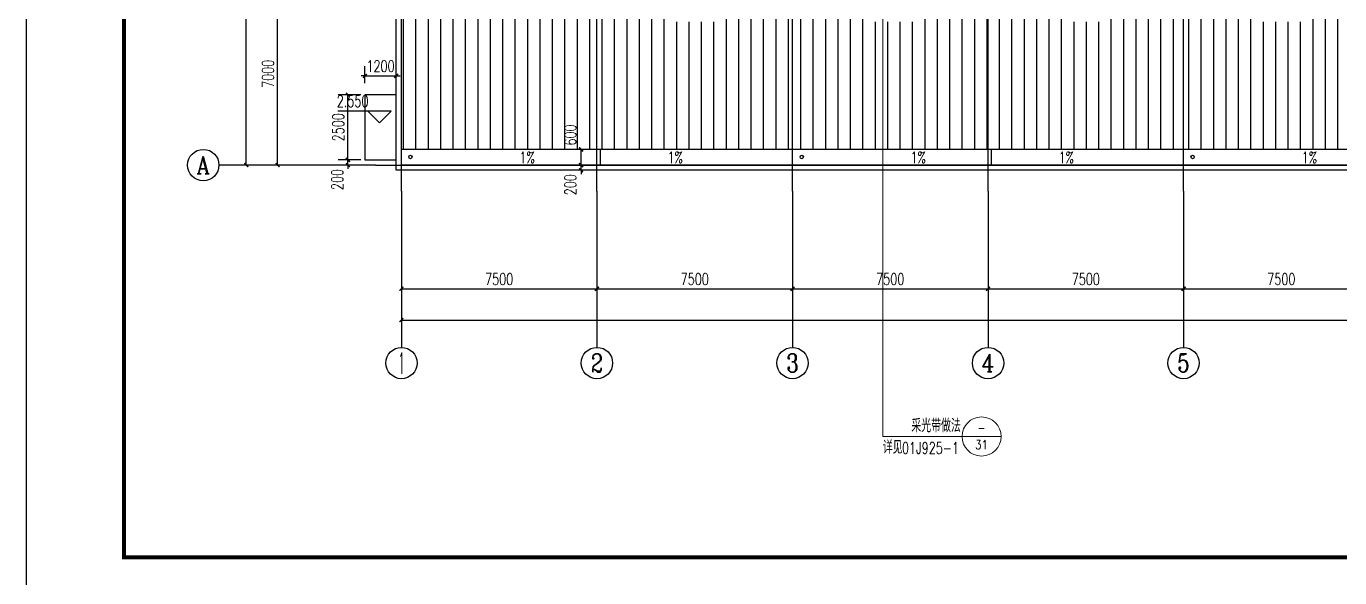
# Model space of a CAD drawing. Extents: x 962303 to 1579583, y -174742 to 224716.
# Drawn here: x 1334333 to 1384713, y 14971 to 36142 of the extents above; entities that cross this region are included whole.
import ezdxf
from ezdxf.enums import TextEntityAlignment as Align

# ---------------------------------------------------------------- set-up
doc = ezdxf.new("R2010")
doc.units = 0
doc.header["$LTSCALE"] = 1000
doc.header["$MEASUREMENT"] = 0
for name, color, linetype in [('AXIS', 3, 'Continuous'), ('AXIS_TEXT', 7, 'Continuous'), ('DIM_ELEV', 3, 'Continuous'), ('DIM_SYMB', 3, 'Continuous'), ('DOTE', 1, 'Continuous'), ('PUB_DIM', 3, 'Continuous'), ('PUB_TEXT', 7, 'Continuous'), ('PUB_TITLE', 4, 'Continuous')]:
    doc.layers.add(name, color=color, linetype=linetype)
doc.layers.add('DIM_IDEN', color=3, linetype='Continuous', lineweight=0)
doc.styles.add('_TCH_AXIS', font='COMPLEX', dxfattribs={"bigfont": 'GBCBIG'})
doc.styles.add('_TCH_DIM', font='SIMPLEX', dxfattribs={"bigfont": 'GBCBIG'})
doc.styles.add('_TCH_DIM_T3', font='SIMPLEX', dxfattribs={"width": 0.705882, "bigfont": 'GBCBIG'})
doc.styles.add('_TCH_LABEL', font='COMPLEX', dxfattribs={"bigfont": 'GBCBIG'})
doc.styles.add('COMPLEX', font='COMPLEX')
doc.dimstyles.new('_TCH_ARCH&&150', dxfattribs={"dimtxt": 446.25, "dimasz": 150, "dimexe": 375, "dimexo": 450, "dimgap": 150, "dimtad": 1, "dimdec": 0, "dimzin": 0, "dimdsep": 46, "dimtxsty": '_TCH_DIM_T3', "dimblk": 'ARCHTICK', "dimcen": 0.09, "dimclrt": 7, "dimazin": 2, "dimtfac": 1, "dimtdec": 0, "dimtix": 1, "dimtmove": 2, "dimatfit": 3, "dimfxl": 0, "dimtolj": 1, "dimtzin": 0, "dimarcsym": 0})
pattern_1 = [(90, (747777.7, 33526), (-476.25, 3e-14), [])]

# ---------------------------------------------------------------- blocks, each defined once
blk = doc.blocks.new('_ArchTick')
at = {"color": 0, "linetype": 'ByBlock', "const_width": 0.4}
blk.add_lwpolyline([(-0.5, -0.5), (0.5, 0.5)], dxfattribs=at)
blk = doc.blocks.new('*D112')
at = {"layer": 'Defpoints', "color": 0}
for p in [(1355616, 30813), (1356542, 30813), (1356542, 30613)]:
    blk.add_point(p, dxfattribs=at)
at = {"layer": 'PUB_DIM', "color": 0, "lineweight": -2}
for p, q in [((1356092, 30813), (1355241, 30813)), ((1355616, 30813), (1355616, 30963)), ((1355616, 30613), (1355616, 30813)), ((1356092, 30613), (1355241, 30613)), ((1355616, 30613), (1355616, 30463))]:
    blk.add_line(p, q, dxfattribs=at)
at = {"layer": 'PUB_DIM', "color": 0, "lineweight": -2, "xscale": 150, "yscale": 150, "zscale": 150}
for p, rotation in [((1355616, 30813), 270), ((1355616, 30613), 90)]:
    blk.add_blockref('_ArchTick', p, dxfattribs=dict(at, rotation=rotation))
at = {"layer": 'PUB_DIM', "color": 7, "insert": (1355204, 30058), "char_height": 446.2, "attachment_point": 5, "rotation": 90, "style": '_TCH_DIM_T3'}
blk.add_mtext('\\A1;200', dxfattribs=at)
blk = doc.blocks.new('*D113')
at = {"layer": 'Defpoints', "color": 0}
for p in [(1355616, 31413), (1356542, 31413), (1356542, 30813)]:
    blk.add_point(p, dxfattribs=at)
at = {"layer": 'PUB_DIM', "color": 0, "lineweight": -2}
for p, q in [((1356092, 31413), (1355241, 31413)), ((1355616, 30813), (1355616, 31413)), ((1356092, 30813), (1355241, 30813))]:
    blk.add_line(p, q, dxfattribs=at)
at = {"layer": 'PUB_DIM', "color": 0, "lineweight": -2, "xscale": 150, "yscale": 150, "zscale": 150}
for p, rotation in [((1355616, 31413), 90), ((1355616, 30813), 270)]:
    blk.add_blockref('_ArchTick', p, dxfattribs=dict(at, rotation=rotation))
at = {"layer": 'PUB_DIM', "color": 7, "insert": (1355204, 31968), "char_height": 446.2, "attachment_point": 5, "rotation": 90, "style": '_TCH_DIM_T3'}
blk.add_mtext('\\A1;600', dxfattribs=at)
blk = doc.blocks.new('*D203')
at = {"layer": 'Defpoints', "color": 0}
for p in [(1346672, 33513), (1347610, 33513), (1347610, 31013)]:
    blk.add_point(p, dxfattribs=at)
at = {"layer": 'PUB_DIM', "color": 0, "lineweight": -2}
for p, q in [((1347160, 33513), (1346297, 33513)), ((1346672, 31013), (1346672, 33513)), ((1347160, 31013), (1346297, 31013))]:
    blk.add_line(p, q, dxfattribs=at)
at = {"layer": 'PUB_DIM', "color": 0, "lineweight": -2, "xscale": 150, "yscale": 150, "zscale": 150}
for p, rotation in [((1346672, 33513), 90), ((1346672, 31013), 270)]:
    blk.add_blockref('_ArchTick', p, dxfattribs=dict(at, rotation=rotation))
at = {"layer": 'PUB_DIM', "color": 7, "insert": (1346299, 32263), "char_height": 446.2, "attachment_point": 5, "rotation": 90, "style": '_TCH_DIM_T3'}
blk.add_mtext('\\A1;2500', dxfattribs=at)
blk = doc.blocks.new('*D204')
at = {"layer": 'Defpoints', "color": 0}
for p in [(1346672, 31013), (1347610, 31013), (1347610, 30813)]:
    blk.add_point(p, dxfattribs=at)
at = {"layer": 'PUB_DIM', "color": 0, "lineweight": -2}
for p, q in [((1347160, 31013), (1346297, 31013)), ((1347160, 30813), (1346297, 30813)), ((1346672, 31013), (1346672, 31163)), ((1346672, 30813), (1346672, 31013)), ((1346672, 30813), (1346672, 30663))]:
    blk.add_line(p, q, dxfattribs=at)
at = {"layer": 'PUB_DIM', "color": 0, "lineweight": -2, "xscale": 150, "yscale": 150, "zscale": 150}
for p, rotation in [((1346672, 31013), 270), ((1346672, 30813), 90)]:
    blk.add_blockref('_ArchTick', p, dxfattribs=dict(at, rotation=rotation))
at = {"layer": 'PUB_DIM', "color": 7, "insert": (1346260, 30258), "char_height": 446.2, "attachment_point": 5, "rotation": 90, "style": '_TCH_DIM_T3'}
blk.add_mtext('\\A1;200', dxfattribs=at)
blk = doc.blocks.new('*D205')
at = {"layer": 'Defpoints', "color": 0}
for p in [(1348523, 34237), (1347323, 33513), (1348523, 33513)]:
    blk.add_point(p, dxfattribs=at)
at = {"layer": 'PUB_DIM', "color": 0, "lineweight": -2}
for p, q in [((1347323, 33963), (1347323, 34612)), ((1348523, 33963), (1348523, 34612)), ((1347323, 34237), (1347173, 34237)), ((1347323, 34237), (1348523, 34237)), ((1348523, 34237), (1348673, 34237))]:
    blk.add_line(p, q, dxfattribs=at)
at = {"layer": 'PUB_DIM', "color": 0, "lineweight": -2, "xscale": 150, "yscale": 150, "zscale": 150}
blk.add_blockref('_ArchTick', (1347323, 34237), dxfattribs=at)
at = {"layer": 'PUB_DIM', "color": 0, "lineweight": -2, "xscale": 150, "yscale": 150, "zscale": 150, "rotation": 180}
blk.add_blockref('_ArchTick', (1348523, 34237), dxfattribs=at)
at = {"layer": 'PUB_DIM', "color": 7, "insert": (1347923, 34610), "char_height": 446.2, "attachment_point": 5, "style": '_TCH_DIM_T3'}
blk.add_mtext('\\A1;1200', dxfattribs=at)
blk = doc.blocks.new('*D862')
at = {"layer": 'AXIS', "color": 0, "lineweight": -2}
for p, q in [((1347273, 37813), (1343598, 37813)), ((1343973, 30813), (1343973, 37813)), ((1347273, 30813), (1343598, 30813))]:
    blk.add_line(p, q, dxfattribs=at)
at = {"layer": 'Defpoints', "color": 0}
for p in [(1343973, 37813), (1347723, 37813), (1347723, 30813)]:
    blk.add_point(p, dxfattribs=at)
at = {"layer": 'AXIS', "color": 0, "lineweight": -2, "xscale": 150, "yscale": 150, "zscale": 150}
for p, rotation in [((1343973, 37813), 90), ((1343973, 30813), 270)]:
    blk.add_blockref('_ArchTick', p, dxfattribs=dict(at, rotation=rotation))
at = {"layer": 'AXIS', "color": 7, "insert": (1343600, 34313), "char_height": 446.2, "attachment_point": 5, "rotation": 90, "style": '_TCH_DIM_T3'}
blk.add_mtext('\\A1;7000', dxfattribs=at)
blk = doc.blocks.new('*D867')
at = {"layer": 'AXIS', "color": 0, "lineweight": -2}
for p, q in [((1347273, 65813), (1342398, 65813)), ((1342773, 30813), (1342773, 65813)), ((1347273, 30813), (1342398, 30813))]:
    blk.add_line(p, q, dxfattribs=at)
at = {"layer": 'Defpoints', "color": 0}
for p in [(1342773, 65813), (1347723, 65813), (1347723, 30813)]:
    blk.add_point(p, dxfattribs=at)
at = {"layer": 'AXIS', "color": 0, "lineweight": -2, "xscale": 150, "yscale": 150, "zscale": 150}
for p, rotation in [((1342773, 65813), 90), ((1342773, 30813), 270)]:
    blk.add_blockref('_ArchTick', p, dxfattribs=dict(at, rotation=rotation))
at = {"layer": 'AXIS', "color": 7, "insert": (1342400, 48313), "char_height": 446.2, "attachment_point": 5, "rotation": 90, "style": '_TCH_DIM_T3'}
blk.add_mtext('\\A1;35000', dxfattribs=at)
blk = doc.blocks.new('*D874')
at = {"layer": 'AXIS', "color": 0, "lineweight": -2}
for p, q in [((1348723, 29363), (1348723, 25688)), ((1356223, 29363), (1356223, 25688)), ((1348723, 26063), (1356223, 26063))]:
    blk.add_line(p, q, dxfattribs=at)
at = {"layer": 'Defpoints', "color": 0}
for p in [(1348723, 29813), (1356223, 29813), (1356223, 26063)]:
    blk.add_point(p, dxfattribs=at)
at = {"layer": 'AXIS', "color": 0, "lineweight": -2, "xscale": 150, "yscale": 150, "zscale": 150, "rotation": 180}
blk.add_blockref('_ArchTick', (1348723, 26063), dxfattribs=at)
at = {"layer": 'AXIS', "color": 0, "lineweight": -2, "xscale": 150, "yscale": 150, "zscale": 150}
blk.add_blockref('_ArchTick', (1356223, 26063), dxfattribs=at)
at = {"layer": 'AXIS', "color": 7, "insert": (1352473, 26436), "char_height": 446.2, "attachment_point": 5, "style": '_TCH_DIM_T3'}
blk.add_mtext('\\A1;7500', dxfattribs=at)
blk = doc.blocks.new('*D875')
at = {"layer": 'AXIS', "color": 0, "lineweight": -2}
for p, q in [((1356223, 29363), (1356223, 25688)), ((1363723, 29363), (1363723, 25688)), ((1356223, 26063), (1363723, 26063))]:
    blk.add_line(p, q, dxfattribs=at)
at = {"layer": 'Defpoints', "color": 0}
for p in [(1356223, 29813), (1363723, 29813), (1363723, 26063)]:
    blk.add_point(p, dxfattribs=at)
at = {"layer": 'AXIS', "color": 0, "lineweight": -2, "xscale": 150, "yscale": 150, "zscale": 150, "rotation": 180}
blk.add_blockref('_ArchTick', (1356223, 26063), dxfattribs=at)
at = {"layer": 'AXIS', "color": 0, "lineweight": -2, "xscale": 150, "yscale": 150, "zscale": 150}
blk.add_blockref('_ArchTick', (1363723, 26063), dxfattribs=at)
at = {"layer": 'AXIS', "color": 7, "insert": (1359973, 26436), "char_height": 446.2, "attachment_point": 5, "style": '_TCH_DIM_T3'}
blk.add_mtext('\\A1;7500', dxfattribs=at)
blk = doc.blocks.new('*D876')
at = {"layer": 'AXIS', "color": 0, "lineweight": -2}
for p, q in [((1363723, 29363), (1363723, 25688)), ((1371223, 29363), (1371223, 25688)), ((1363723, 26063), (1371223, 26063))]:
    blk.add_line(p, q, dxfattribs=at)
at = {"layer": 'Defpoints', "color": 0}
for p in [(1363723, 29813), (1371223, 29813), (1371223, 26063)]:
    blk.add_point(p, dxfattribs=at)
at = {"layer": 'AXIS', "color": 0, "lineweight": -2, "xscale": 150, "yscale": 150, "zscale": 150, "rotation": 180}
blk.add_blockref('_ArchTick', (1363723, 26063), dxfattribs=at)
at = {"layer": 'AXIS', "color": 0, "lineweight": -2, "xscale": 150, "yscale": 150, "zscale": 150}
blk.add_blockref('_ArchTick', (1371223, 26063), dxfattribs=at)
at = {"layer": 'AXIS', "color": 7, "insert": (1367473, 26436), "char_height": 446.2, "attachment_point": 5, "style": '_TCH_DIM_T3'}
blk.add_mtext('\\A1;7500', dxfattribs=at)
blk = doc.blocks.new('*D877')
at = {"layer": 'AXIS', "color": 0, "lineweight": -2}
for p, q in [((1371223, 29363), (1371223, 25688)), ((1378723, 29363), (1378723, 25688)), ((1371223, 26063), (1378723, 26063))]:
    blk.add_line(p, q, dxfattribs=at)
at = {"layer": 'Defpoints', "color": 0}
for p in [(1371223, 29813), (1378723, 29813), (1378723, 26063)]:
    blk.add_point(p, dxfattribs=at)
at = {"layer": 'AXIS', "color": 0, "lineweight": -2, "xscale": 150, "yscale": 150, "zscale": 150, "rotation": 180}
blk.add_blockref('_ArchTick', (1371223, 26063), dxfattribs=at)
at = {"layer": 'AXIS', "color": 0, "lineweight": -2, "xscale": 150, "yscale": 150, "zscale": 150}
blk.add_blockref('_ArchTick', (1378723, 26063), dxfattribs=at)
at = {"layer": 'AXIS', "color": 7, "insert": (1374973, 26436), "char_height": 446.2, "attachment_point": 5, "style": '_TCH_DIM_T3'}
blk.add_mtext('\\A1;7500', dxfattribs=at)
blk = doc.blocks.new('*D878')
at = {"layer": 'AXIS', "color": 0, "lineweight": -2}
for p, q in [((1378723, 29363), (1378723, 25688)), ((1386223, 29363), (1386223, 25688)), ((1378723, 26063), (1386223, 26063))]:
    blk.add_line(p, q, dxfattribs=at)
at = {"layer": 'Defpoints', "color": 0}
for p in [(1378723, 29813), (1386223, 29813), (1386223, 26063)]:
    blk.add_point(p, dxfattribs=at)
at = {"layer": 'AXIS', "color": 0, "lineweight": -2, "xscale": 150, "yscale": 150, "zscale": 150, "rotation": 180}
blk.add_blockref('_ArchTick', (1378723, 26063), dxfattribs=at)
at = {"layer": 'AXIS', "color": 0, "lineweight": -2, "xscale": 150, "yscale": 150, "zscale": 150}
blk.add_blockref('_ArchTick', (1386223, 26063), dxfattribs=at)
at = {"layer": 'AXIS', "color": 7, "insert": (1382473, 26436), "char_height": 446.2, "attachment_point": 5, "style": '_TCH_DIM_T3'}
blk.add_mtext('\\A1;7500', dxfattribs=at)
blk = doc.blocks.new('*D902')
at = {"layer": 'AXIS', "color": 0, "lineweight": -2}
for p, q in [((1348723, 29363), (1348723, 24488)), ((1558723, 29363), (1558723, 24488)), ((1348723, 24863), (1558723, 24863))]:
    blk.add_line(p, q, dxfattribs=at)
at = {"layer": 'Defpoints', "color": 0}
for p in [(1348723, 29813), (1558723, 29813), (1558723, 24863)]:
    blk.add_point(p, dxfattribs=at)
at = {"layer": 'AXIS', "color": 0, "lineweight": -2, "xscale": 150, "yscale": 150, "zscale": 150, "rotation": 180}
blk.add_blockref('_ArchTick', (1348723, 24863), dxfattribs=at)
at = {"layer": 'AXIS', "color": 0, "lineweight": -2, "xscale": 150, "yscale": 150, "zscale": 150}
blk.add_blockref('_ArchTick', (1558723, 24863), dxfattribs=at)
at = {"layer": 'AXIS', "color": 7, "insert": (1453723, 25236), "char_height": 446.2, "attachment_point": 5, "style": '_TCH_DIM_T3'}
blk.add_mtext('\\A1;210000', dxfattribs=at)
blk = doc.blocks.new('_AXISO')
blk.add_circle((0, 0), 0.5)
at = {"layer": 'AXIS_TEXT', "style": 'COMPLEX', "width": 1.041667}
blk.add_attdef('A', text='', height=0.56, dxfattribs=at).set_placement((-0.25, -0.28), (0.25, -0.28), align=Align.FIT)

msp = doc.modelspace()

# ---------------------------------------------------------------- hatches: boundary and pattern name
h = msp.add_hatch()
h.set_pattern_fill('LINE', color=251, scale=500, angle=90, style=0)
h.set_pattern_definition(pattern_1)
h.paths.add_polyline_path([(1356223.2, 58813.1), (1356223.2, 65213.1), (1348723.2, 65213.1), (1348723.2, 58813.1)])
h.paths.add_polyline_path([(1356223.2, 58813.1), (1348723.2, 58813.1), (1348723.2, 51813.1), (1356223.2, 51813.1)])
h.paths.add_polyline_path([(1356223.2, 44813.1), (1356223.2, 51813.1), (1348723.2, 51813.1), (1348723.2, 44813.1)])
h.paths.add_polyline_path([(1356223.2, 44813.1), (1348723.2, 44813.1), (1348723.2, 37813.1), (1356223.2, 37813.1)])
h.paths.add_polyline_path([(1348723.2, 37813.1), (1348723.2, 31413.1), (1356223.2, 31413.1), (1356223.2, 37813.1)])
h = msp.add_hatch()
h.set_pattern_fill('LINE', color=251, scale=500, angle=90, style=0)
h.set_pattern_definition(pattern_1)
h.paths.add_polyline_path([(1360873.2, 60313.1), (1360873.2, 58813.1), (1363723.2, 58813.1), (1363723.2, 65213.1), (1356223.2, 65213.1), (1356223.2, 58813.1), (1359073.2, 58813.1), (1359073.2, 60313.1)])
h.paths.add_polyline_path([(1368373.2, 60313.1), (1368373.2, 58813.1), (1371223.2, 58813.1), (1371223.2, 65213.1), (1363723.2, 65213.1), (1363723.2, 58813.1), (1366573.2, 58813.1), (1366573.2, 60313.1)])
h.paths.add_polyline_path([(1374073.2, 60313.1), (1375873.2, 60313.1), (1375873.2, 58813.1), (1378723.2, 58813.1), (1378723.2, 65213.1), (1371223.2, 65213.1), (1371223.2, 58813.1), (1374073.2, 58813.1)])
h.paths.add_polyline_path([(1375873.2, 51813.1), (1378723.2, 51813.1), (1378723.2, 58813.1), (1375873.2, 58813.1)])
h.paths.add_polyline_path([(1374073.2, 58813.1), (1371223.2, 58813.1), (1371223.2, 51813.1), (1374073.2, 51813.1)])
h.paths.add_polyline_path([(1371223.2, 58813.1), (1368373.2, 58813.1), (1368373.2, 51813.1), (1371223.2, 51813.1)])
h.paths.add_polyline_path([(1366573.2, 58813.1), (1363723.2, 58813.1), (1363723.2, 51813.1), (1366573.2, 51813.1)])
h.paths.add_polyline_path([(1363723.2, 58813.1), (1360873.2, 58813.1), (1360873.2, 51813.1), (1363723.2, 51813.1)])
h.paths.add_polyline_path([(1356223.2, 51813.1), (1359073.2, 51813.1), (1359073.2, 58813.1), (1356223.2, 58813.1)])
h.paths.add_polyline_path([(1359073.2, 51813.1), (1356223.2, 51813.1), (1356223.2, 44813.1), (1359073.2, 44813.1)])
h.paths.add_polyline_path([(1360873.2, 44813.1), (1363723.2, 44813.1), (1363723.2, 51813.1), (1360873.2, 51813.1)])
h.paths.add_polyline_path([(1366573.2, 51813.1), (1363723.2, 51813.1), (1363723.2, 44813.1), (1366573.2, 44813.1)])
h.paths.add_polyline_path([(1368373.2, 44813.1), (1371223.2, 44813.1), (1371223.2, 51813.1), (1368373.2, 51813.1)])
h.paths.add_polyline_path([(1371223.2, 44813.1), (1374073.2, 44813.1), (1374073.2, 51813.1), (1371223.2, 51813.1)])
h.paths.add_polyline_path([(1378723.2, 51813.1), (1375873.2, 51813.1), (1375873.2, 44813.1), (1378723.2, 44813.1)])
h.paths.add_polyline_path([(1378723.2, 44813.1), (1375873.2, 44813.1), (1375873.2, 37813.1), (1378723.2, 37813.1)])
h.paths.add_polyline_path([(1374073.2, 44813.1), (1371223.2, 44813.1), (1371223.2, 37813.1), (1374073.2, 37813.1)])
h.paths.add_polyline_path([(1371223.2, 44813.1), (1368373.2, 44813.1), (1368373.2, 37813.1), (1371223.2, 37813.1)])
h.paths.add_polyline_path([(1363723.2, 37813.1), (1366573.2, 37813.1), (1366573.2, 44813.1), (1363723.2, 44813.1)])
h.paths.add_polyline_path([(1360873.2, 37813.1), (1363723.2, 37813.1), (1363723.2, 44813.1), (1360873.2, 44813.1)])
h.paths.add_polyline_path([(1356223.2, 37813.1), (1359073.2, 37813.1), (1359073.2, 44813.1), (1356223.2, 44813.1)])
h.paths.add_polyline_path([(1363723.2, 31413.1), (1363723.2, 37813.1), (1360873.2, 37813.1), (1360873.2, 36313.1), (1359073.2, 36313.1), (1359073.2, 37813.1), (1356223.2, 37813.1), (1356223.2, 31413.1)])
h.paths.add_polyline_path([(1371223.2, 31413.1), (1371223.2, 37813.1), (1368373.2, 37813.1), (1368373.2, 36313.1), (1366573.2, 36313.1), (1366573.2, 37813.1), (1363723.2, 37813.1), (1363723.2, 31413.1)])
h.paths.add_polyline_path([(1378723.2, 31413.1), (1378723.2, 37813.1), (1375873.2, 37813.1), (1375873.2, 36313.1), (1374073.2, 36313.1), (1374073.2, 37813.1), (1371223.2, 37813.1), (1371223.2, 31413.1)])
h = msp.add_hatch()
h.set_pattern_fill('LINE', color=251, scale=500, angle=90, style=0)
h.set_pattern_definition([(90, (770277.7, 33526), (-476.25, 3e-14), [])])
h.paths.add_polyline_path([(1383373.2, 60313.1), (1383373.2, 58813.1), (1386223.2, 58813.1), (1386223.2, 65213.1), (1378723.2, 65213.1), (1378723.2, 58813.1), (1381573.2, 58813.1), (1381573.2, 60313.1)])
h.paths.add_polyline_path([(1390873.2, 60313.1), (1390873.2, 58813.1), (1393723.2, 58813.1), (1393723.2, 65213.1), (1386223.2, 65213.1), (1386223.2, 58813.1), (1389073.2, 58813.1), (1389073.2, 60313.1)])
h.paths.add_polyline_path([(1396573.2, 60313.1), (1398373.2, 60313.1), (1398373.2, 58813.1), (1401223.2, 58813.1), (1401223.2, 65213.1), (1393723.2, 65213.1), (1393723.2, 58813.1), (1396573.2, 58813.1)])
h.paths.add_polyline_path([(1398373.2, 51813.1), (1401223.2, 51813.1), (1401223.2, 58813.1), (1398373.2, 58813.1)])
h.paths.add_polyline_path([(1396573.2, 58813.1), (1393723.2, 58813.1), (1393723.2, 51813.1), (1396573.2, 51813.1)])
h.paths.add_polyline_path([(1393723.2, 58813.1), (1390873.2, 58813.1), (1390873.2, 51813.1), (1393723.2, 51813.1)])
h.paths.add_polyline_path([(1389073.2, 58813.1), (1386223.2, 58813.1), (1386223.2, 51813.1), (1389073.2, 51813.1)])
h.paths.add_polyline_path([(1386223.2, 58813.1), (1383373.2, 58813.1), (1383373.2, 51813.1), (1386223.2, 51813.1)])
h.paths.add_polyline_path([(1378723.2, 51813.1), (1381573.2, 51813.1), (1381573.2, 58813.1), (1378723.2, 58813.1)])
h.paths.add_polyline_path([(1381573.2, 51813.1), (1378723.2, 51813.1), (1378723.2, 44813.1), (1381573.2, 44813.1)])
h.paths.add_polyline_path([(1383373.2, 44813.1), (1386223.2, 44813.1), (1386223.2, 51813.1), (1383373.2, 51813.1)])
h.paths.add_polyline_path([(1389073.2, 51813.1), (1386223.2, 51813.1), (1386223.2, 44813.1), (1389073.2, 44813.1)])
h.paths.add_polyline_path([(1390873.2, 44813.1), (1393723.2, 44813.1), (1393723.2, 51813.1), (1390873.2, 51813.1)])
h.paths.add_polyline_path([(1393723.2, 44813.1), (1396573.2, 44813.1), (1396573.2, 51813.1), (1393723.2, 51813.1)])
h.paths.add_polyline_path([(1401223.2, 51813.1), (1398373.2, 51813.1), (1398373.2, 44813.1), (1401223.2, 44813.1)])
h.paths.add_polyline_path([(1401223.2, 44813.1), (1398373.2, 44813.1), (1398373.2, 37813.1), (1401223.2, 37813.1)])
h.paths.add_polyline_path([(1396573.2, 44813.1), (1393723.2, 44813.1), (1393723.2, 37813.1), (1396573.2, 37813.1)])
h.paths.add_polyline_path([(1393723.2, 44813.1), (1390873.2, 44813.1), (1390873.2, 37813.1), (1393723.2, 37813.1)])
h.paths.add_polyline_path([(1386223.2, 37813.1), (1389073.2, 37813.1), (1389073.2, 44813.1), (1386223.2, 44813.1)])
h.paths.add_polyline_path([(1383373.2, 37813.1), (1386223.2, 37813.1), (1386223.2, 44813.1), (1383373.2, 44813.1)])
h.paths.add_polyline_path([(1378723.2, 37813.1), (1381573.2, 37813.1), (1381573.2, 44813.1), (1378723.2, 44813.1)])
h.paths.add_polyline_path([(1386223.2, 31413.1), (1386223.2, 37813.1), (1383373.2, 37813.1), (1383373.2, 36313.1), (1381573.2, 36313.1), (1381573.2, 37813.1), (1378723.2, 37813.1), (1378723.2, 31413.1)])
h.paths.add_polyline_path([(1393723.2, 31413.1), (1393723.2, 37813.1), (1390873.2, 37813.1), (1390873.2, 36313.1), (1389073.2, 36313.1), (1389073.2, 37813.1), (1386223.2, 37813.1), (1386223.2, 31413.1)])
h.paths.add_polyline_path([(1401223.2, 31413.1), (1401223.2, 37813.1), (1398373.2, 37813.1), (1398373.2, 36313.1), (1396573.2, 36313.1), (1396573.2, 37813.1), (1393723.2, 37813.1), (1393723.2, 31413.1)])

# ---------------------------------------------------------------- linework, layer by layer
for p, q in [((1348523.2, 30613.1), (1348523.2, 66013.1)), ((1348723.2, 30813.1), (1348723.2, 65813.1)), ((1558723.2, 31413.1), (1348723.2, 31413.1)), ((1356343.8, 31413.1), (1356343.8, 30813.1)), ((1371343.8, 31413.1), (1371343.8, 30813.1)), ((1558923.2, 30813.1), (1348723.2, 30813.1)), ((1558923.2, 30613.1), (1348523.2, 30613.1))]:
    msp.add_line(p, q)
msp.add_lwpolyline([(1348523.2, 33513.1), (1347323.2, 33513.1), (1347323.2, 31013.1), (1348523.2, 31013.1)])
for centre in [(1349068.6, 31122.7), (1364076.3, 31122.7), (1379068.2, 31122.7)]:
    msp.add_circle(centre, 65.2)
at = {"layer": 'AXIS'}
for p, q in [((1347723.2, 30813.1), (1341723.2, 30813.1)), ((1348723.2, 29813.1), (1348723.2, 23813.1)), ((1356223.2, 29813.1), (1356223.2, 23813.1)), ((1363723.2, 29813.1), (1363723.2, 23813.1)), ((1371223.2, 29813.1), (1371223.2, 23813.1)), ((1378723.2, 29813.1), (1378723.2, 23813.1))]:
    msp.add_line(p, q, dxfattribs=at)
at = {"layer": 'DIM_ELEV'}
for p, q in [((1348332.6, 32882.9), (1346286.7, 32882.9)), ((1347882.6, 32432.9), (1347432.6, 32882.9)), ((1347882.6, 32432.9), (1348332.6, 32882.9))]:
    msp.add_line(p, q, dxfattribs=at)
at = {"layer": 'DIM_IDEN'}
for p, q in [((1367194.4, 36624.6), (1367194.4, 20392.7)), ((1367194.4, 20392.7), (1370225.2, 20392.7)), ((1371725.2, 20392.7), (1370225.2, 20392.7))]:
    msp.add_line(p, q, dxfattribs=at)
msp.add_circle((1370975.2, 20392.7), 750, dxfattribs=at)
at = {"layer": 'DIM_SYMB'}
for points in [[(1353091.9, 31103.7, 0, 0, 0), (1351882.2, 31103.7, 120, 0, 0), (1351432.2, 31103.7, 0, 0, 0)], [(1359595.8, 31103.7, 0, 0, 0), (1360805.5, 31103.7, 120, 0, 0), (1361255.5, 31103.7, 0, 0, 0)], [(1368091.9, 31103.7, 0, 0, 0), (1366882.2, 31103.7, 120, 0, 0), (1366432.2, 31103.7, 0, 0, 0)], [(1374595.8, 31103.7, 0, 0, 0), (1375805.5, 31103.7, 120, 0, 0), (1376255.5, 31103.7, 0, 0, 0)], [(1383091.9, 31103.7, 0, 0, 0), (1381882.2, 31103.7, 120, 0, 0), (1381432.2, 31103.7, 0, 0, 0)]]:
    msp.add_lwpolyline(points, format="xyseb", dxfattribs=at)
at = {"layer": 'DOTE'}
for p, q in [((1348723.2, 29813.1), (1348723.2, 66813.1)), ((1356223.2, 29813.1), (1356223.2, 66813.1)), ((1363723.2, 29813.1), (1363723.2, 66813.1)), ((1371223.2, 29813.1), (1371223.2, 66813.1)), ((1378723.2, 29813.1), (1378723.2, 66813.1)), ((1347723.2, 30813.1), (1559723.2, 30813.1))]:
    msp.add_line(p, q, dxfattribs=at)
at = {"layer": 'PUB_TITLE'}
msp.add_lwpolyline([(1334333.3, 14258.1), (1579583.3, 14258.1), (1579583.3, 77258.1), (1334333.3, 77258.1)], close=True, dxfattribs=at)
at = {"layer": 'PUB_TITLE', "const_width": 150}
msp.add_lwpolyline([(1338083.3, 15758.1), (1578083.3, 15758.1), (1578083.3, 75758.1), (1338083.3, 75758.1)], close=True, dxfattribs=at)

# ---------------------------------------------------------------- block references
at = {"layer": 'AXIS'}
ref = msp.add_blockref('_AXISO', (1341123.2, 30813.1), dxfattribs=dict(at, xscale=1200, yscale=1200, zscale=1200))
ref.add_attrib('A', 'A', dxfattribs={"layer": 'AXIS_TEXT', "height": 668.2, "style": '_TCH_AXIS', "width": 0.888889}).set_placement((1340868.6, 30479), (1341377.7, 30479), align=Align.FIT)
ref = msp.add_blockref('_AXISO', (1348723.2, 23213.1), dxfattribs=dict(at, xscale=1200, yscale=1200, zscale=1200))
ref.add_attrib('A', '1', dxfattribs={"layer": 'AXIS_TEXT', "height": 817.2, "style": '_TCH_AXIS', "width": 0.555556}).set_placement((1348625.9, 22804.5), (1348820.5, 22804.5), align=Align.FIT)
ref = msp.add_blockref('_AXISO', (1356223.2, 23213.1), dxfattribs=dict(at, xscale=1200, yscale=1200, zscale=1200))
ref.add_attrib('A', '2', dxfattribs={"layer": 'AXIS_TEXT', "height": 698.9, "style": '_TCH_AXIS'}).set_placement((1355990.2, 22863.6), (1356456.2, 22863.6), align=Align.FIT)
ref = msp.add_blockref('_AXISO', (1363723.2, 23213.1), dxfattribs=dict(at, xscale=1200, yscale=1200, zscale=1200))
ref.add_attrib('A', '3', dxfattribs={"layer": 'AXIS_TEXT', "height": 698.9, "style": '_TCH_AXIS'}).set_placement((1363490.2, 22863.6), (1363956.2, 22863.6), align=Align.FIT)
ref = msp.add_blockref('_AXISO', (1371223.2, 23213.1), dxfattribs=dict(at, xscale=1200, yscale=1200, zscale=1200))
ref.add_attrib('A', '4', dxfattribs={"layer": 'AXIS_TEXT', "height": 683.5, "style": '_TCH_AXIS', "width": 0.9375}).set_placement((1370979.1, 22871.3), (1371467.3, 22871.3), align=Align.FIT)
ref = msp.add_blockref('_AXISO', (1378723.2, 23213.1), dxfattribs=dict(at, xscale=1200, yscale=1200, zscale=1200))
ref.add_attrib('A', '5', dxfattribs={"layer": 'AXIS_TEXT', "height": 698.9, "style": '_TCH_AXIS'}).set_placement((1378490.2, 22863.6), (1378956.2, 22863.6), align=Align.FIT)

# ---------------------------------------------------------------- texts
at = {"layer": 'PUB_TEXT', "style": '_TCH_DIM', "width": 0.705882}
for s, p in [('2.550', (1346241.7, 33040.4)), ('1%%%', (1353249.4, 30880.6)), ('1%%%', (1358928.3, 30880.6)), ('1%%%', (1368249.4, 30880.6)), ('1%%%', (1373928.3, 30880.6)), ('1%%%', (1383249.4, 30880.6)), ('01J925-1', (1367922.7, 19728.8))]:
    msp.add_text(s, height=446.25, dxfattribs=at).set_placement(p)
at = {"layer": 'PUB_TEXT', "style": '_TCH_DIM'}
for s, p in [('采光带做法', (1368280.4, 20557.9)), ('详见', (1367185.4, 19728.8))]:
    msp.add_text(s, height=506.38, dxfattribs=at).set_placement(p)
at = {"layer": 'PUB_TEXT', "style": '_TCH_LABEL'}
for s, height, width, p, p2 in [('-', 388, 1.148619, (1370832.5, 20532), (1371117.9, 20532)), ('31', 341.84, 1.327043, (1370728, 19904.4), (1371222.4, 19904.4))]:
    msp.add_text(s, height=height, dxfattribs=dict(at, width=width)).set_placement(p, p2, align=Align.FIT)

# ---------------------------------------------------------------- dimensions: what is measured, and where the dimension line sits
at = {"layer": 'AXIS'}
for p1, p2, distance, picture, middle in [((1347723.2, 30813.1), (1347723.2, 65813.1), 4950, '*D867', (1342400.1, 48313.1)), ((1347723.2, 30813.1), (1347723.2, 37813.1), 3750, '*D862', (1343600.1, 34313.1)), ((1348723.2, 29813.1), (1356223.2, 29813.1), -3750, '*D874', (1352473.2, 26436.2)), ((1348723.2, 29813.1), (1558723.2, 29813.1), -4950, '*D902', (1453723.2, 25236.2)), ((1356223.2, 29813.1), (1363723.2, 29813.1), -3750, '*D875', (1359973.2, 26436.2)), ((1363723.2, 29813.1), (1371223.2, 29813.1), -3750, '*D876', (1367473.2, 26436.2)), ((1371223.2, 29813.1), (1378723.2, 29813.1), -3750, '*D877', (1374973.2, 26436.2)), ((1378723.2, 29813.1), (1386223.2, 29813.1), -3750, '*D878', (1382473.2, 26436.2))]:
    dim = msp.add_aligned_dim(p1=p1, p2=p2, distance=distance, dimstyle='_TCH_ARCH&&150', dxfattribs=at)
    dim.commit()
    dim.dimension.update_dxf_attribs({"geometry": picture, "text_midpoint": middle})
at = {"layer": 'PUB_DIM'}
for p1, p2, distance, picture, middle in [((1347323.2, 33513.1), (1348523.2, 33513.1), 724.1, '*D205', (1347923.2, 34610.3)), ((1347610.4, 31013.1), (1347610.4, 33513.1), 938.3, '*D203', (1346298.9, 32263.1))]:
    dim = msp.add_aligned_dim(p1=p1, p2=p2, distance=distance, dimstyle='_TCH_ARCH&&150', dxfattribs=at)
    dim.commit()
    dim.dimension.update_dxf_attribs({"geometry": picture, "text_midpoint": middle})
for base, p1, p2, picture, middle in [((1355616.4, 31413.1), (1356542, 30813.1), (1356542, 31413.1), '*D113', (1355203.9, 31968.1)), ((1346672.1, 31013.1), (1347610.4, 30813.1), (1347610.4, 31013.1), '*D204', (1346259.6, 30258.1)), ((1355616.4, 30813.1), (1356542, 30613.1), (1356542, 30813.1), '*D112', (1355203.9, 30058.1))]:
    dim = msp.add_linear_dim(base=base, p1=p1, p2=p2, angle=90, dimstyle='_TCH_ARCH&&150', dxfattribs=at)
    dim.commit()
    dim.dimension.update_dxf_attribs({"geometry": picture, "text_midpoint": middle, "dimtype": 129})

doc.saveas('drawing.dxf')
